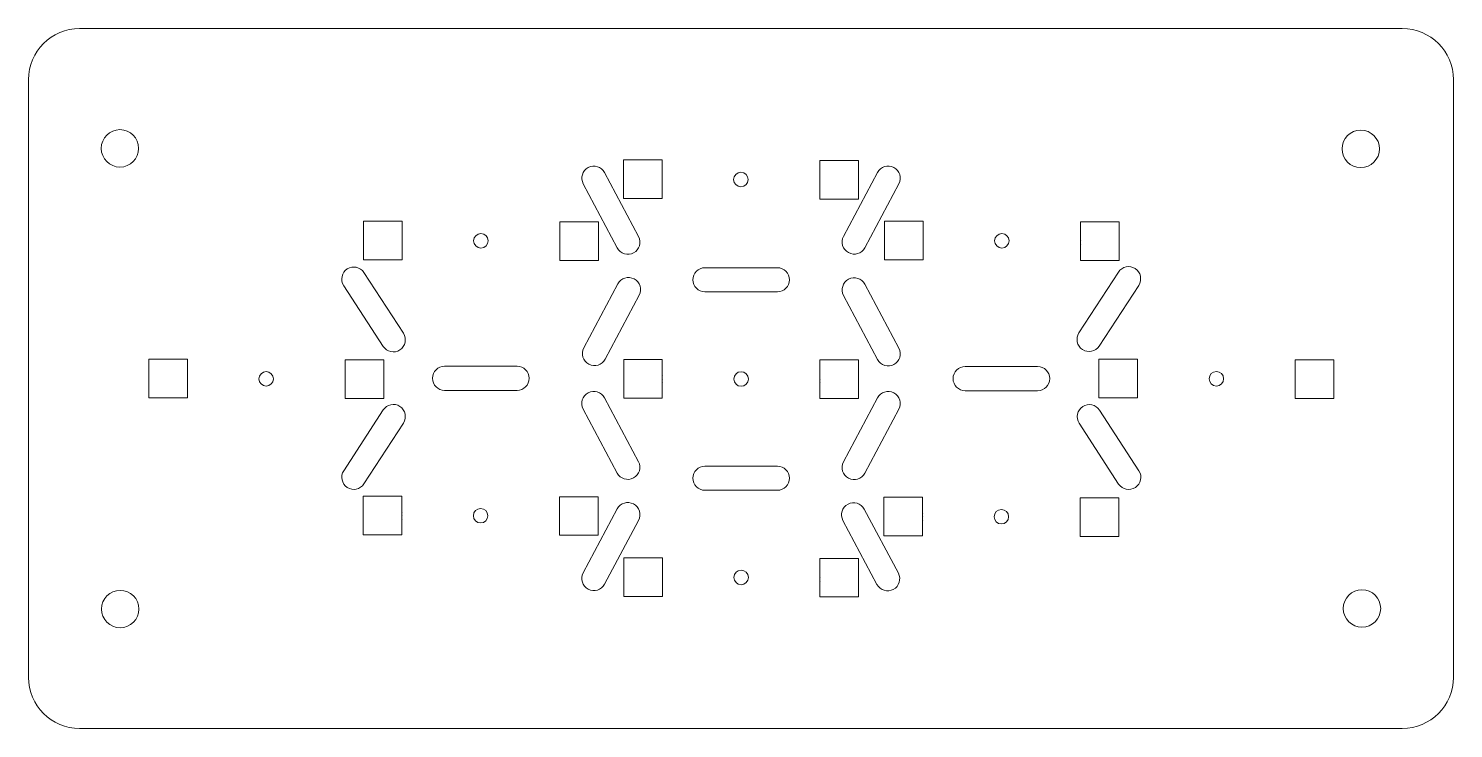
# Model space of a CAD drawing. Header units: inches. Extents: x 6 to 124, y -64 to -6.
import ezdxf

# ---------------------------------------------------------------- set-up
doc = ezdxf.new("R2010")
doc.units = ezdxf.units.IN
doc.header["$MEASUREMENT"] = 0
doc.layers.add('Layer 1', color=7, linetype='Continuous')

# ---------------------------------------------------------------- blocks, each defined once
blk = doc.blocks.new('block 4')
at = {"layer": 'Layer 1', "lineweight": 0}
blk.add_open_spline([(15.18, -15.99), (15.18, -16.85), (14.49, -17.54), (13.63, -17.54), (12.78, -17.54), (12.08, -16.85), (12.08, -15.99), (12.08, -15.14), (12.78, -14.44), (13.63, -14.44), (14.49, -14.44), (15.18, -15.14), (15.18, -15.99)], degree=3, knots=[0, 0, 0, 0, 1, 1, 1, 2, 2, 2, 3, 3, 3, 4, 4, 4, 4], dxfattribs=at)
blk = doc.blocks.new('block 3')
at = {"layer": 'Layer 1'}
blk.add_blockref('block 4', (0, 0), dxfattribs=at)
blk = doc.blocks.new('block 6')
at = {"layer": 'Layer 1', "lineweight": 0}
blk.add_open_spline([(15.2, -54.16), (15.2, -55.01), (14.51, -55.71), (13.65, -55.71), (12.8, -55.71), (12.1, -55.01), (12.1, -54.16), (12.1, -53.3), (12.8, -52.61), (13.65, -52.61), (14.51, -52.61), (15.2, -53.3), (15.2, -54.16)], degree=3, knots=[0, 0, 0, 0, 1, 1, 1, 2, 2, 2, 3, 3, 3, 4, 4, 4, 4], dxfattribs=at)
blk = doc.blocks.new('block 5')
at = {"layer": 'Layer 1'}
blk.add_blockref('block 6', (0, 0), dxfattribs=at)
blk = doc.blocks.new('block 8')
at = {"layer": 'Layer 1', "lineweight": 0}
blk.add_open_spline([(117.93, -16.03), (117.93, -16.89), (117.23, -17.58), (116.38, -17.58), (115.52, -17.58), (114.83, -16.89), (114.83, -16.03), (114.83, -15.18), (115.52, -14.48), (116.38, -14.48), (117.23, -14.48), (117.93, -15.18), (117.93, -16.03)], degree=3, knots=[0, 0, 0, 0, 1, 1, 1, 2, 2, 2, 3, 3, 3, 4, 4, 4, 4], dxfattribs=at)
blk = doc.blocks.new('block 7')
at = {"layer": 'Layer 1'}
blk.add_blockref('block 8', (0, 0), dxfattribs=at)
blk = doc.blocks.new('block 10')
at = {"layer": 'Layer 1', "lineweight": 0}
blk.add_open_spline([(118.03, -54.11), (118.03, -54.97), (117.34, -55.66), (116.48, -55.66), (115.63, -55.66), (114.93, -54.97), (114.93, -54.11), (114.93, -53.26), (115.63, -52.56), (116.48, -52.56), (117.34, -52.56), (118.03, -53.26), (118.03, -54.11)], degree=3, knots=[0, 0, 0, 0, 1, 1, 1, 2, 2, 2, 3, 3, 3, 4, 4, 4, 4], dxfattribs=at)
blk = doc.blocks.new('block 9')
at = {"layer": 'Layer 1'}
blk.add_blockref('block 10', (0, 0), dxfattribs=at)
blk = doc.blocks.new('block 13')
at = {"layer": 'Layer 1', "lineweight": 0}
for points in [[(97.89, -34.78), (97.89, -34.78)], [(97.89, -35.08), (97.89, -35.08)]]:
    blk.add_lwpolyline(points, dxfattribs=at)
blk = doc.blocks.new('block 14')
at = {"layer": 'Layer 1', "lineweight": 0}
blk.add_lwpolyline([(110.94, -35.08), (110.94, -35.08)], dxfattribs=at)
blk.add_lwpolyline([(110.94, -35.08), (110.94, -35.08)], dxfattribs=at)
blk = doc.blocks.new('block 12')
at = {"layer": 'Layer 1'}
for name in ['block 13', 'block 14']:
    blk.add_blockref(name, (0, 0), dxfattribs=at)
blk = doc.blocks.new('block 16')
at = {"layer": 'Layer 1', "lineweight": 0}
for points in [[(97.93, -34.78), (97.93, -34.78)], [(97.93, -35.08), (97.93, -35.08)]]:
    blk.add_lwpolyline(points, dxfattribs=at)
blk = doc.blocks.new('block 17')
at = {"layer": 'Layer 1', "lineweight": 0}
blk.add_lwpolyline([(110.98, -35.08), (110.98, -35.08)], dxfattribs=at)
blk.add_lwpolyline([(110.98, -35.08), (110.98, -35.08)], dxfattribs=at)
blk = doc.blocks.new('block 15')
at = {"layer": 'Layer 1'}
for name in ['block 16', 'block 17']:
    blk.add_blockref(name, (0, 0), dxfattribs=at)
blk = doc.blocks.new('block 19')
at = {"layer": 'Layer 1', "lineweight": 0}
for points in [[(97.89, -35.05), (97.89, -35.05)], [(97.89, -35.35), (97.89, -35.35)]]:
    blk.add_lwpolyline(points, dxfattribs=at)
blk = doc.blocks.new('block 20')
at = {"layer": 'Layer 1', "lineweight": 0}
blk.add_lwpolyline([(110.94, -35.35), (110.94, -35.35)], dxfattribs=at)
blk.add_lwpolyline([(110.94, -35.35), (110.94, -35.35)], dxfattribs=at)
blk = doc.blocks.new('block 18')
at = {"layer": 'Layer 1'}
for name in ['block 19', 'block 20']:
    blk.add_blockref(name, (0, 0), dxfattribs=at)
blk = doc.blocks.new('block 22')
at = {"layer": 'Layer 1', "lineweight": 0}
for points in [[(97.93, -35.08), (97.93, -35.08)], [(97.93, -35.39), (97.93, -35.39)]]:
    blk.add_lwpolyline(points, dxfattribs=at)
blk = doc.blocks.new('block 23')
at = {"layer": 'Layer 1', "lineweight": 0}
blk.add_lwpolyline([(110.98, -35.39), (110.98, -35.39)], dxfattribs=at)
blk.add_lwpolyline([(110.98, -35.39), (110.98, -35.39)], dxfattribs=at)
blk = doc.blocks.new('block 21')
at = {"layer": 'Layer 1'}
for name in ['block 22', 'block 23']:
    blk.add_blockref(name, (0, 0), dxfattribs=at)
blk = doc.blocks.new('block 26')
at = {"layer": 'Layer 1', "lineweight": 0}
for points in [[(97.89, -36.66), (94.69, -36.66), (94.69, -33.46), (97.89, -33.46), (97.89, -36.66)], [(97.89, -34.98), (97.89, -34.98)], [(97.89, -35.28), (97.89, -35.28)]]:
    blk.add_lwpolyline(points, dxfattribs=at)
blk = doc.blocks.new('block 27')
at = {"layer": 'Layer 1', "lineweight": 0}
for points in [[(110.94, -36.71), (114.14, -36.71), (114.14, -33.51), (110.94, -33.51), (110.94, -36.71)], [(110.94, -35.28), (110.94, -35.28)], [(110.94, -35.28), (110.94, -35.28)]]:
    blk.add_lwpolyline(points, dxfattribs=at)
blk = doc.blocks.new('block 25')
at = {"layer": 'Layer 1'}
for name in ['block 26', 'block 27']:
    blk.add_blockref(name, (0, 0), dxfattribs=at)
blk = doc.blocks.new('block 24')
at = {"layer": 'Layer 1', "lineweight": 0}
blk.add_open_spline([(105.02, -35.08), (105.02, -35.41), (104.75, -35.68), (104.42, -35.68), (104.09, -35.68), (103.82, -35.41), (103.82, -35.08), (103.82, -34.75), (104.09, -34.48), (104.42, -34.48), (104.75, -34.48), (105.02, -34.75), (105.02, -35.08)], degree=3, knots=[0, 0, 0, 0, 1, 1, 1, 2, 2, 2, 3, 3, 3, 4, 4, 4, 4], dxfattribs=at)
at = {"layer": 'Layer 1'}
blk.add_blockref('block 25', (0, 0), dxfattribs=at)
blk = doc.blocks.new('block 11')
at = {"layer": 'Layer 1'}
for name in ['block 24', 'block 12', 'block 18', 'block 15', 'block 21']:
    blk.add_blockref(name, (0, 0), dxfattribs=at)
blk = doc.blocks.new('block 30')
at = {"layer": 'Layer 1', "lineweight": 0}
for points in [[(58.55, -51.24), (58.55, -51.24)], [(58.55, -51.54), (58.55, -51.54)]]:
    blk.add_lwpolyline(points, dxfattribs=at)
blk = doc.blocks.new('block 31')
at = {"layer": 'Layer 1', "lineweight": 0}
blk.add_lwpolyline([(71.59, -51.54), (71.59, -51.54)], dxfattribs=at)
blk.add_lwpolyline([(71.59, -51.54), (71.59, -51.54)], dxfattribs=at)
blk = doc.blocks.new('block 29')
at = {"layer": 'Layer 1'}
for name in ['block 30', 'block 31']:
    blk.add_blockref(name, (0, 0), dxfattribs=at)
blk = doc.blocks.new('block 33')
at = {"layer": 'Layer 1', "lineweight": 0}
for points in [[(58.59, -51.24), (58.59, -51.24)], [(58.59, -51.54), (58.59, -51.54)]]:
    blk.add_lwpolyline(points, dxfattribs=at)
blk = doc.blocks.new('block 34')
at = {"layer": 'Layer 1', "lineweight": 0}
blk.add_lwpolyline([(71.64, -51.54), (71.64, -51.54)], dxfattribs=at)
blk.add_lwpolyline([(71.64, -51.54), (71.64, -51.54)], dxfattribs=at)
blk = doc.blocks.new('block 32')
at = {"layer": 'Layer 1'}
for name in ['block 33', 'block 34']:
    blk.add_blockref(name, (0, 0), dxfattribs=at)
blk = doc.blocks.new('block 36')
at = {"layer": 'Layer 1', "lineweight": 0}
for points in [[(58.55, -51.51), (58.55, -51.51)], [(58.55, -51.81), (58.55, -51.81)]]:
    blk.add_lwpolyline(points, dxfattribs=at)
blk = doc.blocks.new('block 37')
at = {"layer": 'Layer 1', "lineweight": 0}
blk.add_lwpolyline([(71.59, -51.81), (71.59, -51.81)], dxfattribs=at)
blk.add_lwpolyline([(71.59, -51.81), (71.59, -51.81)], dxfattribs=at)
blk = doc.blocks.new('block 35')
at = {"layer": 'Layer 1'}
for name in ['block 36', 'block 37']:
    blk.add_blockref(name, (0, 0), dxfattribs=at)
blk = doc.blocks.new('block 39')
at = {"layer": 'Layer 1', "lineweight": 0}
for points in [[(58.59, -51.54), (58.59, -51.54)], [(58.59, -51.84), (58.59, -51.84)]]:
    blk.add_lwpolyline(points, dxfattribs=at)
blk = doc.blocks.new('block 40')
at = {"layer": 'Layer 1', "lineweight": 0}
blk.add_lwpolyline([(71.64, -51.84), (71.64, -51.84)], dxfattribs=at)
blk.add_lwpolyline([(71.64, -51.84), (71.64, -51.84)], dxfattribs=at)
blk = doc.blocks.new('block 38')
at = {"layer": 'Layer 1'}
for name in ['block 39', 'block 40']:
    blk.add_blockref(name, (0, 0), dxfattribs=at)
blk = doc.blocks.new('block 43')
at = {"layer": 'Layer 1', "lineweight": 0}
for points in [[(58.55, -53.12), (55.35, -53.12), (55.35, -49.92), (58.55, -49.92), (58.55, -53.12)], [(58.55, -51.43), (58.55, -51.43)], [(58.55, -51.73), (58.55, -51.73)]]:
    blk.add_lwpolyline(points, dxfattribs=at)
blk = doc.blocks.new('block 44')
at = {"layer": 'Layer 1', "lineweight": 0}
for points in [[(71.59, -53.16), (74.79, -53.16), (74.79, -49.96), (71.59, -49.96), (71.59, -53.16)], [(71.59, -51.73), (71.59, -51.73)], [(71.59, -51.73), (71.59, -51.73)]]:
    blk.add_lwpolyline(points, dxfattribs=at)
blk = doc.blocks.new('block 42')
at = {"layer": 'Layer 1'}
for name in ['block 43', 'block 44']:
    blk.add_blockref(name, (0, 0), dxfattribs=at)
blk = doc.blocks.new('block 41')
at = {"layer": 'Layer 1', "lineweight": 0}
blk.add_open_spline([(65.67, -51.54), (65.67, -51.87), (65.4, -52.14), (65.07, -52.14), (64.74, -52.14), (64.47, -51.87), (64.47, -51.54), (64.47, -51.21), (64.74, -50.94), (65.07, -50.94), (65.4, -50.94), (65.67, -51.21), (65.67, -51.54)], degree=3, knots=[0, 0, 0, 0, 1, 1, 1, 2, 2, 2, 3, 3, 3, 4, 4, 4, 4], dxfattribs=at)
at = {"layer": 'Layer 1'}
blk.add_blockref('block 42', (0, 0), dxfattribs=at)
blk = doc.blocks.new('block 28')
at = {"layer": 'Layer 1'}
for name in ['block 41', 'block 29', 'block 35', 'block 32', 'block 38']:
    blk.add_blockref(name, (0, 0), dxfattribs=at)
blk = doc.blocks.new('block 47')
at = {"layer": 'Layer 1', "lineweight": 0}
for points in [[(80.13, -23.35), (80.13, -23.35)], [(80.13, -23.65), (80.13, -23.65)]]:
    blk.add_lwpolyline(points, dxfattribs=at)
blk = doc.blocks.new('block 48')
at = {"layer": 'Layer 1', "lineweight": 0}
blk.add_lwpolyline([(93.18, -23.65), (93.18, -23.65)], dxfattribs=at)
blk.add_lwpolyline([(93.18, -23.65), (93.18, -23.65)], dxfattribs=at)
blk = doc.blocks.new('block 46')
at = {"layer": 'Layer 1'}
for name in ['block 47', 'block 48']:
    blk.add_blockref(name, (0, 0), dxfattribs=at)
blk = doc.blocks.new('block 50')
at = {"layer": 'Layer 1', "lineweight": 0}
for points in [[(80.18, -23.35), (80.18, -23.35)], [(80.18, -23.65), (80.18, -23.65)]]:
    blk.add_lwpolyline(points, dxfattribs=at)
blk = doc.blocks.new('block 51')
at = {"layer": 'Layer 1', "lineweight": 0}
blk.add_lwpolyline([(93.22, -23.65), (93.22, -23.65)], dxfattribs=at)
blk.add_lwpolyline([(93.22, -23.65), (93.22, -23.65)], dxfattribs=at)
blk = doc.blocks.new('block 49')
at = {"layer": 'Layer 1'}
for name in ['block 50', 'block 51']:
    blk.add_blockref(name, (0, 0), dxfattribs=at)
blk = doc.blocks.new('block 53')
at = {"layer": 'Layer 1', "lineweight": 0}
for points in [[(80.13, -23.62), (80.13, -23.62)], [(80.13, -23.92), (80.13, -23.92)]]:
    blk.add_lwpolyline(points, dxfattribs=at)
blk = doc.blocks.new('block 54')
at = {"layer": 'Layer 1', "lineweight": 0}
blk.add_lwpolyline([(93.18, -23.92), (93.18, -23.92)], dxfattribs=at)
blk.add_lwpolyline([(93.18, -23.92), (93.18, -23.92)], dxfattribs=at)
blk = doc.blocks.new('block 52')
at = {"layer": 'Layer 1'}
for name in ['block 53', 'block 54']:
    blk.add_blockref(name, (0, 0), dxfattribs=at)
blk = doc.blocks.new('block 56')
at = {"layer": 'Layer 1', "lineweight": 0}
for points in [[(80.18, -23.65), (80.18, -23.65)], [(80.18, -23.96), (80.18, -23.96)]]:
    blk.add_lwpolyline(points, dxfattribs=at)
blk = doc.blocks.new('block 57')
at = {"layer": 'Layer 1', "lineweight": 0}
blk.add_lwpolyline([(93.22, -23.96), (93.22, -23.96)], dxfattribs=at)
blk.add_lwpolyline([(93.22, -23.96), (93.22, -23.96)], dxfattribs=at)
blk = doc.blocks.new('block 55')
at = {"layer": 'Layer 1'}
for name in ['block 56', 'block 57']:
    blk.add_blockref(name, (0, 0), dxfattribs=at)
blk = doc.blocks.new('block 60')
at = {"layer": 'Layer 1', "lineweight": 0}
for points in [[(80.13, -25.23), (76.93, -25.23), (76.93, -22.03), (80.13, -22.03), (80.13, -25.23)], [(80.13, -23.54), (80.13, -23.54)], [(80.13, -23.85), (80.13, -23.85)]]:
    blk.add_lwpolyline(points, dxfattribs=at)
blk = doc.blocks.new('block 61')
at = {"layer": 'Layer 1', "lineweight": 0}
for points in [[(93.18, -25.28), (96.38, -25.28), (96.38, -22.08), (93.18, -22.08), (93.18, -25.28)], [(93.18, -23.85), (93.18, -23.85)], [(93.18, -23.85), (93.18, -23.85)]]:
    blk.add_lwpolyline(points, dxfattribs=at)
blk = doc.blocks.new('block 59')
at = {"layer": 'Layer 1'}
for name in ['block 60', 'block 61']:
    blk.add_blockref(name, (0, 0), dxfattribs=at)
blk = doc.blocks.new('block 58')
at = {"layer": 'Layer 1', "lineweight": 0}
blk.add_open_spline([(87.26, -23.65), (87.26, -23.98), (86.99, -24.25), (86.66, -24.25), (86.33, -24.25), (86.06, -23.98), (86.06, -23.65), (86.06, -23.32), (86.33, -23.05), (86.66, -23.05), (86.99, -23.05), (87.26, -23.32), (87.26, -23.65)], degree=3, knots=[0, 0, 0, 0, 1, 1, 1, 2, 2, 2, 3, 3, 3, 4, 4, 4, 4], dxfattribs=at)
at = {"layer": 'Layer 1'}
blk.add_blockref('block 59', (0, 0), dxfattribs=at)
blk = doc.blocks.new('block 45')
at = {"layer": 'Layer 1'}
for name in ['block 58', 'block 46', 'block 49', 'block 52', 'block 55']:
    blk.add_blockref(name, (0, 0), dxfattribs=at)
blk = doc.blocks.new('block 64')
at = {"layer": 'Layer 1', "lineweight": 0}
for points in [[(58.53, -18.27), (58.53, -18.27)], [(58.53, -18.57), (58.53, -18.57)]]:
    blk.add_lwpolyline(points, dxfattribs=at)
blk = doc.blocks.new('block 65')
at = {"layer": 'Layer 1', "lineweight": 0}
blk.add_lwpolyline([(71.58, -18.57), (71.58, -18.57)], dxfattribs=at)
blk.add_lwpolyline([(71.58, -18.57), (71.58, -18.57)], dxfattribs=at)
blk = doc.blocks.new('block 63')
at = {"layer": 'Layer 1'}
for name in ['block 64', 'block 65']:
    blk.add_blockref(name, (0, 0), dxfattribs=at)
blk = doc.blocks.new('block 67')
at = {"layer": 'Layer 1', "lineweight": 0}
for points in [[(58.57, -18.27), (58.57, -18.27)], [(58.57, -18.57), (58.57, -18.57)]]:
    blk.add_lwpolyline(points, dxfattribs=at)
blk = doc.blocks.new('block 68')
at = {"layer": 'Layer 1', "lineweight": 0}
blk.add_lwpolyline([(71.62, -18.57), (71.62, -18.57)], dxfattribs=at)
blk.add_lwpolyline([(71.62, -18.57), (71.62, -18.57)], dxfattribs=at)
blk = doc.blocks.new('block 66')
at = {"layer": 'Layer 1'}
for name in ['block 67', 'block 68']:
    blk.add_blockref(name, (0, 0), dxfattribs=at)
blk = doc.blocks.new('block 70')
at = {"layer": 'Layer 1', "lineweight": 0}
for points in [[(58.53, -18.54), (58.53, -18.54)], [(58.53, -18.84), (58.53, -18.84)]]:
    blk.add_lwpolyline(points, dxfattribs=at)
blk = doc.blocks.new('block 71')
at = {"layer": 'Layer 1', "lineweight": 0}
blk.add_lwpolyline([(71.58, -18.84), (71.58, -18.84)], dxfattribs=at)
blk.add_lwpolyline([(71.58, -18.84), (71.58, -18.84)], dxfattribs=at)
blk = doc.blocks.new('block 69')
at = {"layer": 'Layer 1'}
for name in ['block 70', 'block 71']:
    blk.add_blockref(name, (0, 0), dxfattribs=at)
blk = doc.blocks.new('block 73')
at = {"layer": 'Layer 1', "lineweight": 0}
for points in [[(58.57, -18.57), (58.57, -18.57)], [(58.57, -18.88), (58.57, -18.88)]]:
    blk.add_lwpolyline(points, dxfattribs=at)
blk = doc.blocks.new('block 74')
at = {"layer": 'Layer 1', "lineweight": 0}
blk.add_lwpolyline([(71.62, -18.88), (71.62, -18.88)], dxfattribs=at)
blk.add_lwpolyline([(71.62, -18.88), (71.62, -18.88)], dxfattribs=at)
blk = doc.blocks.new('block 72')
at = {"layer": 'Layer 1'}
for name in ['block 73', 'block 74']:
    blk.add_blockref(name, (0, 0), dxfattribs=at)
blk = doc.blocks.new('block 77')
at = {"layer": 'Layer 1', "lineweight": 0}
for points in [[(58.53, -20.15), (55.33, -20.15), (55.33, -16.95), (58.53, -16.95), (58.53, -20.15)], [(58.53, -18.47), (58.53, -18.47)], [(58.53, -18.77), (58.53, -18.77)]]:
    blk.add_lwpolyline(points, dxfattribs=at)
blk = doc.blocks.new('block 78')
at = {"layer": 'Layer 1', "lineweight": 0}
for points in [[(71.58, -20.2), (74.78, -20.2), (74.78, -17), (71.58, -17), (71.58, -20.2)], [(71.58, -18.77), (71.58, -18.77)], [(71.58, -18.77), (71.58, -18.77)]]:
    blk.add_lwpolyline(points, dxfattribs=at)
blk = doc.blocks.new('block 76')
at = {"layer": 'Layer 1'}
for name in ['block 77', 'block 78']:
    blk.add_blockref(name, (0, 0), dxfattribs=at)
blk = doc.blocks.new('block 75')
at = {"layer": 'Layer 1', "lineweight": 0}
blk.add_open_spline([(65.65, -18.57), (65.65, -18.91), (65.39, -19.17), (65.05, -19.17), (64.72, -19.17), (64.45, -18.91), (64.45, -18.57), (64.45, -18.24), (64.72, -17.97), (65.05, -17.97), (65.39, -17.97), (65.65, -18.24), (65.65, -18.57)], degree=3, knots=[0, 0, 0, 0, 1, 1, 1, 2, 2, 2, 3, 3, 3, 4, 4, 4, 4], dxfattribs=at)
at = {"layer": 'Layer 1'}
blk.add_blockref('block 76', (0, 0), dxfattribs=at)
blk = doc.blocks.new('block 62')
at = {"layer": 'Layer 1'}
for name in ['block 75', 'block 63', 'block 69', 'block 66', 'block 72']:
    blk.add_blockref(name, (0, 0), dxfattribs=at)
blk = doc.blocks.new('block 81')
at = {"layer": 'Layer 1', "lineweight": 0}
for points in [[(37, -23.35), (37, -23.35)], [(37, -23.65), (37, -23.65)]]:
    blk.add_lwpolyline(points, dxfattribs=at)
blk = doc.blocks.new('block 82')
at = {"layer": 'Layer 1', "lineweight": 0}
blk.add_lwpolyline([(50.05, -23.65), (50.05, -23.65)], dxfattribs=at)
blk.add_lwpolyline([(50.05, -23.65), (50.05, -23.65)], dxfattribs=at)
blk = doc.blocks.new('block 80')
at = {"layer": 'Layer 1'}
for name in ['block 81', 'block 82']:
    blk.add_blockref(name, (0, 0), dxfattribs=at)
blk = doc.blocks.new('block 84')
at = {"layer": 'Layer 1', "lineweight": 0}
for points in [[(37.04, -23.35), (37.04, -23.35)], [(37.04, -23.65), (37.04, -23.65)]]:
    blk.add_lwpolyline(points, dxfattribs=at)
blk = doc.blocks.new('block 85')
at = {"layer": 'Layer 1', "lineweight": 0}
blk.add_lwpolyline([(50.09, -23.65), (50.09, -23.65)], dxfattribs=at)
blk.add_lwpolyline([(50.09, -23.65), (50.09, -23.65)], dxfattribs=at)
blk = doc.blocks.new('block 83')
at = {"layer": 'Layer 1'}
for name in ['block 84', 'block 85']:
    blk.add_blockref(name, (0, 0), dxfattribs=at)
blk = doc.blocks.new('block 87')
at = {"layer": 'Layer 1', "lineweight": 0}
for points in [[(37, -23.62), (37, -23.62)], [(37, -23.92), (37, -23.92)]]:
    blk.add_lwpolyline(points, dxfattribs=at)
blk = doc.blocks.new('block 88')
at = {"layer": 'Layer 1', "lineweight": 0}
blk.add_lwpolyline([(50.05, -23.92), (50.05, -23.92)], dxfattribs=at)
blk.add_lwpolyline([(50.05, -23.92), (50.05, -23.92)], dxfattribs=at)
blk = doc.blocks.new('block 86')
at = {"layer": 'Layer 1'}
for name in ['block 87', 'block 88']:
    blk.add_blockref(name, (0, 0), dxfattribs=at)
blk = doc.blocks.new('block 90')
at = {"layer": 'Layer 1', "lineweight": 0}
for points in [[(37.04, -23.65), (37.04, -23.65)], [(37.04, -23.96), (37.04, -23.96)]]:
    blk.add_lwpolyline(points, dxfattribs=at)
blk = doc.blocks.new('block 91')
at = {"layer": 'Layer 1', "lineweight": 0}
blk.add_lwpolyline([(50.09, -23.96), (50.09, -23.96)], dxfattribs=at)
blk.add_lwpolyline([(50.09, -23.96), (50.09, -23.96)], dxfattribs=at)
blk = doc.blocks.new('block 89')
at = {"layer": 'Layer 1'}
for name in ['block 90', 'block 91']:
    blk.add_blockref(name, (0, 0), dxfattribs=at)
blk = doc.blocks.new('block 94')
at = {"layer": 'Layer 1', "lineweight": 0}
for points in [[(37, -25.23), (33.8, -25.23), (33.8, -22.03), (37, -22.03), (37, -25.23)], [(37, -23.55), (37, -23.55)], [(37, -23.85), (37, -23.85)]]:
    blk.add_lwpolyline(points, dxfattribs=at)
blk = doc.blocks.new('block 95')
at = {"layer": 'Layer 1', "lineweight": 0}
for points in [[(50.05, -25.28), (53.25, -25.28), (53.25, -22.08), (50.05, -22.08), (50.05, -25.28)], [(50.05, -23.85), (50.05, -23.85)], [(50.05, -23.85), (50.05, -23.85)]]:
    blk.add_lwpolyline(points, dxfattribs=at)
blk = doc.blocks.new('block 93')
at = {"layer": 'Layer 1'}
for name in ['block 94', 'block 95']:
    blk.add_blockref(name, (0, 0), dxfattribs=at)
blk = doc.blocks.new('block 92')
at = {"layer": 'Layer 1', "lineweight": 0}
blk.add_open_spline([(44.12, -23.65), (44.12, -23.98), (43.85, -24.25), (43.52, -24.25), (43.19, -24.25), (42.92, -23.98), (42.92, -23.65), (42.92, -23.32), (43.19, -23.05), (43.52, -23.05), (43.85, -23.05), (44.12, -23.32), (44.12, -23.65)], degree=3, knots=[0, 0, 0, 0, 1, 1, 1, 2, 2, 2, 3, 3, 3, 4, 4, 4, 4], dxfattribs=at)
at = {"layer": 'Layer 1'}
blk.add_blockref('block 93', (0, 0), dxfattribs=at)
blk = doc.blocks.new('block 79')
at = {"layer": 'Layer 1'}
for name in ['block 92', 'block 80', 'block 83', 'block 86', 'block 89']:
    blk.add_blockref(name, (0, 0), dxfattribs=at)
blk = doc.blocks.new('block 98')
at = {"layer": 'Layer 1', "lineweight": 0}
for points in [[(19.22, -34.79), (19.22, -34.79)], [(19.22, -35.09), (19.22, -35.09)]]:
    blk.add_lwpolyline(points, dxfattribs=at)
blk = doc.blocks.new('block 99')
at = {"layer": 'Layer 1', "lineweight": 0}
blk.add_lwpolyline([(32.27, -35.09), (32.27, -35.09)], dxfattribs=at)
blk.add_lwpolyline([(32.27, -35.09), (32.27, -35.09)], dxfattribs=at)
blk = doc.blocks.new('block 97')
at = {"layer": 'Layer 1'}
for name in ['block 98', 'block 99']:
    blk.add_blockref(name, (0, 0), dxfattribs=at)
blk = doc.blocks.new('block 101')
at = {"layer": 'Layer 1', "lineweight": 0}
for points in [[(19.26, -34.79), (19.26, -34.79)], [(19.26, -35.09), (19.26, -35.09)]]:
    blk.add_lwpolyline(points, dxfattribs=at)
blk = doc.blocks.new('block 102')
at = {"layer": 'Layer 1', "lineweight": 0}
blk.add_lwpolyline([(32.31, -35.09), (32.31, -35.09)], dxfattribs=at)
blk.add_lwpolyline([(32.31, -35.09), (32.31, -35.09)], dxfattribs=at)
blk = doc.blocks.new('block 100')
at = {"layer": 'Layer 1'}
for name in ['block 101', 'block 102']:
    blk.add_blockref(name, (0, 0), dxfattribs=at)
blk = doc.blocks.new('block 104')
at = {"layer": 'Layer 1', "lineweight": 0}
for points in [[(19.22, -35.06), (19.22, -35.06)], [(19.22, -35.36), (19.22, -35.36)]]:
    blk.add_lwpolyline(points, dxfattribs=at)
blk = doc.blocks.new('block 105')
at = {"layer": 'Layer 1', "lineweight": 0}
blk.add_lwpolyline([(32.27, -35.36), (32.27, -35.36)], dxfattribs=at)
blk.add_lwpolyline([(32.27, -35.36), (32.27, -35.36)], dxfattribs=at)
blk = doc.blocks.new('block 103')
at = {"layer": 'Layer 1'}
for name in ['block 104', 'block 105']:
    blk.add_blockref(name, (0, 0), dxfattribs=at)
blk = doc.blocks.new('block 107')
at = {"layer": 'Layer 1', "lineweight": 0}
for points in [[(19.26, -35.09), (19.26, -35.09)], [(19.26, -35.39), (19.26, -35.39)]]:
    blk.add_lwpolyline(points, dxfattribs=at)
blk = doc.blocks.new('block 108')
at = {"layer": 'Layer 1', "lineweight": 0}
blk.add_lwpolyline([(32.31, -35.39), (32.31, -35.39)], dxfattribs=at)
blk.add_lwpolyline([(32.31, -35.39), (32.31, -35.39)], dxfattribs=at)
blk = doc.blocks.new('block 106')
at = {"layer": 'Layer 1'}
for name in ['block 107', 'block 108']:
    blk.add_blockref(name, (0, 0), dxfattribs=at)
blk = doc.blocks.new('block 111')
at = {"layer": 'Layer 1', "lineweight": 0}
for points in [[(19.22, -36.67), (16.02, -36.67), (16.02, -33.47), (19.22, -33.47), (19.22, -36.67)], [(19.22, -34.98), (19.22, -34.98)], [(19.22, -35.29), (19.22, -35.29)]]:
    blk.add_lwpolyline(points, dxfattribs=at)
blk = doc.blocks.new('block 112')
at = {"layer": 'Layer 1', "lineweight": 0}
for points in [[(32.27, -36.72), (35.47, -36.72), (35.47, -33.52), (32.27, -33.52), (32.27, -36.72)], [(32.27, -35.29), (32.27, -35.29)], [(32.27, -35.29), (32.27, -35.29)]]:
    blk.add_lwpolyline(points, dxfattribs=at)
blk = doc.blocks.new('block 110')
at = {"layer": 'Layer 1'}
for name in ['block 111', 'block 112']:
    blk.add_blockref(name, (0, 0), dxfattribs=at)
blk = doc.blocks.new('block 109')
at = {"layer": 'Layer 1', "lineweight": 0}
blk.add_open_spline([(26.34, -35.09), (26.34, -35.42), (26.07, -35.69), (25.74, -35.69), (25.41, -35.69), (25.14, -35.42), (25.14, -35.09), (25.14, -34.76), (25.41, -34.49), (25.74, -34.49), (26.07, -34.49), (26.34, -34.76), (26.34, -35.09)], degree=3, knots=[0, 0, 0, 0, 1, 1, 1, 2, 2, 2, 3, 3, 3, 4, 4, 4, 4], dxfattribs=at)
at = {"layer": 'Layer 1'}
blk.add_blockref('block 110', (0, 0), dxfattribs=at)
blk = doc.blocks.new('block 96')
at = {"layer": 'Layer 1'}
for name in ['block 109', 'block 97', 'block 103', 'block 100', 'block 106']:
    blk.add_blockref(name, (0, 0), dxfattribs=at)
blk = doc.blocks.new('block 115')
at = {"layer": 'Layer 1', "lineweight": 0}
for points in [[(58.54, -34.8), (58.54, -34.8)], [(58.54, -35.1), (58.54, -35.1)]]:
    blk.add_lwpolyline(points, dxfattribs=at)
blk = doc.blocks.new('block 116')
at = {"layer": 'Layer 1', "lineweight": 0}
blk.add_lwpolyline([(71.59, -35.1), (71.59, -35.1)], dxfattribs=at)
blk.add_lwpolyline([(71.59, -35.1), (71.59, -35.1)], dxfattribs=at)
blk = doc.blocks.new('block 114')
at = {"layer": 'Layer 1'}
for name in ['block 115', 'block 116']:
    blk.add_blockref(name, (0, 0), dxfattribs=at)
blk = doc.blocks.new('block 118')
at = {"layer": 'Layer 1', "lineweight": 0}
for points in [[(58.59, -34.8), (58.59, -34.8)], [(58.59, -35.1), (58.59, -35.1)]]:
    blk.add_lwpolyline(points, dxfattribs=at)
blk = doc.blocks.new('block 119')
at = {"layer": 'Layer 1', "lineweight": 0}
blk.add_lwpolyline([(71.64, -35.1), (71.64, -35.1)], dxfattribs=at)
blk.add_lwpolyline([(71.64, -35.1), (71.64, -35.1)], dxfattribs=at)
blk = doc.blocks.new('block 117')
at = {"layer": 'Layer 1'}
for name in ['block 118', 'block 119']:
    blk.add_blockref(name, (0, 0), dxfattribs=at)
blk = doc.blocks.new('block 121')
at = {"layer": 'Layer 1', "lineweight": 0}
for points in [[(58.54, -35.07), (58.54, -35.07)], [(58.54, -35.37), (58.54, -35.37)]]:
    blk.add_lwpolyline(points, dxfattribs=at)
blk = doc.blocks.new('block 122')
at = {"layer": 'Layer 1', "lineweight": 0}
blk.add_lwpolyline([(71.59, -35.37), (71.59, -35.37)], dxfattribs=at)
blk.add_lwpolyline([(71.59, -35.37), (71.59, -35.37)], dxfattribs=at)
blk = doc.blocks.new('block 120')
at = {"layer": 'Layer 1'}
for name in ['block 121', 'block 122']:
    blk.add_blockref(name, (0, 0), dxfattribs=at)
blk = doc.blocks.new('block 124')
at = {"layer": 'Layer 1', "lineweight": 0}
for points in [[(58.59, -35.1), (58.59, -35.1)], [(58.59, -35.4), (58.59, -35.4)]]:
    blk.add_lwpolyline(points, dxfattribs=at)
blk = doc.blocks.new('block 125')
at = {"layer": 'Layer 1', "lineweight": 0}
blk.add_lwpolyline([(71.64, -35.4), (71.64, -35.4)], dxfattribs=at)
blk.add_lwpolyline([(71.64, -35.4), (71.64, -35.4)], dxfattribs=at)
blk = doc.blocks.new('block 123')
at = {"layer": 'Layer 1'}
for name in ['block 124', 'block 125']:
    blk.add_blockref(name, (0, 0), dxfattribs=at)
blk = doc.blocks.new('block 128')
at = {"layer": 'Layer 1', "lineweight": 0}
for points in [[(58.54, -36.68), (55.35, -36.68), (55.35, -33.48), (58.54, -33.48), (58.54, -36.68)], [(58.54, -34.99), (58.54, -34.99)], [(58.54, -35.29), (58.54, -35.29)]]:
    blk.add_lwpolyline(points, dxfattribs=at)
blk = doc.blocks.new('block 129')
at = {"layer": 'Layer 1', "lineweight": 0}
for points in [[(71.59, -36.72), (74.79, -36.72), (74.79, -33.52), (71.59, -33.52), (71.59, -36.72)], [(71.59, -35.29), (71.59, -35.29)], [(71.59, -35.29), (71.59, -35.29)]]:
    blk.add_lwpolyline(points, dxfattribs=at)
blk = doc.blocks.new('block 127')
at = {"layer": 'Layer 1'}
for name in ['block 128', 'block 129']:
    blk.add_blockref(name, (0, 0), dxfattribs=at)
blk = doc.blocks.new('block 126')
at = {"layer": 'Layer 1', "lineweight": 0}
blk.add_open_spline([(65.67, -35.1), (65.67, -35.43), (65.4, -35.7), (65.07, -35.7), (64.74, -35.7), (64.47, -35.43), (64.47, -35.1), (64.47, -34.77), (64.74, -34.5), (65.07, -34.5), (65.4, -34.5), (65.67, -34.77), (65.67, -35.1)], degree=3, knots=[0, 0, 0, 0, 1, 1, 1, 2, 2, 2, 3, 3, 3, 4, 4, 4, 4], dxfattribs=at)
at = {"layer": 'Layer 1'}
blk.add_blockref('block 127', (0, 0), dxfattribs=at)
blk = doc.blocks.new('block 113')
at = {"layer": 'Layer 1'}
for name in ['block 126', 'block 114', 'block 120', 'block 117', 'block 123']:
    blk.add_blockref(name, (0, 0), dxfattribs=at)
blk = doc.blocks.new('block 132')
at = {"layer": 'Layer 1', "lineweight": 0}
for points in [[(36.98, -46.13), (36.98, -46.13)], [(36.98, -46.43), (36.98, -46.43)]]:
    blk.add_lwpolyline(points, dxfattribs=at)
blk = doc.blocks.new('block 133')
at = {"layer": 'Layer 1', "lineweight": 0}
blk.add_lwpolyline([(50.03, -46.43), (50.03, -46.43)], dxfattribs=at)
blk.add_lwpolyline([(50.03, -46.43), (50.03, -46.43)], dxfattribs=at)
blk = doc.blocks.new('block 131')
at = {"layer": 'Layer 1'}
for name in ['block 132', 'block 133']:
    blk.add_blockref(name, (0, 0), dxfattribs=at)
blk = doc.blocks.new('block 135')
at = {"layer": 'Layer 1', "lineweight": 0}
for points in [[(37.02, -46.13), (37.02, -46.13)], [(37.02, -46.43), (37.02, -46.43)]]:
    blk.add_lwpolyline(points, dxfattribs=at)
blk = doc.blocks.new('block 136')
at = {"layer": 'Layer 1', "lineweight": 0}
blk.add_lwpolyline([(50.07, -46.43), (50.07, -46.43)], dxfattribs=at)
blk.add_lwpolyline([(50.07, -46.43), (50.07, -46.43)], dxfattribs=at)
blk = doc.blocks.new('block 134')
at = {"layer": 'Layer 1'}
for name in ['block 135', 'block 136']:
    blk.add_blockref(name, (0, 0), dxfattribs=at)
blk = doc.blocks.new('block 138')
at = {"layer": 'Layer 1', "lineweight": 0}
for points in [[(36.98, -46.4), (36.98, -46.4)], [(36.98, -46.7), (36.98, -46.7)]]:
    blk.add_lwpolyline(points, dxfattribs=at)
blk = doc.blocks.new('block 139')
at = {"layer": 'Layer 1', "lineweight": 0}
blk.add_lwpolyline([(50.03, -46.7), (50.03, -46.7)], dxfattribs=at)
blk.add_lwpolyline([(50.03, -46.7), (50.03, -46.7)], dxfattribs=at)
blk = doc.blocks.new('block 137')
at = {"layer": 'Layer 1'}
for name in ['block 138', 'block 139']:
    blk.add_blockref(name, (0, 0), dxfattribs=at)
blk = doc.blocks.new('block 141')
at = {"layer": 'Layer 1', "lineweight": 0}
for points in [[(37.02, -46.43), (37.02, -46.43)], [(37.02, -46.73), (37.02, -46.73)]]:
    blk.add_lwpolyline(points, dxfattribs=at)
blk = doc.blocks.new('block 142')
at = {"layer": 'Layer 1', "lineweight": 0}
blk.add_lwpolyline([(50.07, -46.73), (50.07, -46.73)], dxfattribs=at)
blk.add_lwpolyline([(50.07, -46.73), (50.07, -46.73)], dxfattribs=at)
blk = doc.blocks.new('block 140')
at = {"layer": 'Layer 1'}
for name in ['block 141', 'block 142']:
    blk.add_blockref(name, (0, 0), dxfattribs=at)
blk = doc.blocks.new('block 145')
at = {"layer": 'Layer 1', "lineweight": 0}
for points in [[(36.98, -48.01), (33.78, -48.01), (33.78, -44.81), (36.98, -44.81), (36.98, -48.01)], [(36.98, -46.32), (36.98, -46.32)], [(36.98, -46.62), (36.98, -46.62)]]:
    blk.add_lwpolyline(points, dxfattribs=at)
blk = doc.blocks.new('block 146')
at = {"layer": 'Layer 1', "lineweight": 0}
for points in [[(50.03, -48.05), (53.22, -48.05), (53.22, -44.85), (50.03, -44.85), (50.03, -48.05)], [(50.03, -46.62), (50.03, -46.62)], [(50.03, -46.62), (50.03, -46.62)]]:
    blk.add_lwpolyline(points, dxfattribs=at)
blk = doc.blocks.new('block 144')
at = {"layer": 'Layer 1'}
for name in ['block 145', 'block 146']:
    blk.add_blockref(name, (0, 0), dxfattribs=at)
blk = doc.blocks.new('block 143')
at = {"layer": 'Layer 1', "lineweight": 0}
blk.add_open_spline([(44.1, -46.43), (44.1, -46.76), (43.83, -47.03), (43.5, -47.03), (43.17, -47.03), (42.9, -46.76), (42.9, -46.43), (42.9, -46.1), (43.17, -45.83), (43.5, -45.83), (43.83, -45.83), (44.1, -46.1), (44.1, -46.43)], degree=3, knots=[0, 0, 0, 0, 1, 1, 1, 2, 2, 2, 3, 3, 3, 4, 4, 4, 4], dxfattribs=at)
at = {"layer": 'Layer 1'}
blk.add_blockref('block 144', (0, 0), dxfattribs=at)
blk = doc.blocks.new('block 130')
at = {"layer": 'Layer 1'}
for name in ['block 143', 'block 131', 'block 137', 'block 134', 'block 140']:
    blk.add_blockref(name, (0, 0), dxfattribs=at)
blk = doc.blocks.new('block 149')
at = {"layer": 'Layer 1', "lineweight": 0}
for points in [[(80.09, -46.21), (80.09, -46.21)], [(80.09, -46.51), (80.09, -46.51)]]:
    blk.add_lwpolyline(points, dxfattribs=at)
blk = doc.blocks.new('block 150')
at = {"layer": 'Layer 1', "lineweight": 0}
blk.add_lwpolyline([(93.14, -46.51), (93.14, -46.51)], dxfattribs=at)
blk.add_lwpolyline([(93.14, -46.51), (93.14, -46.51)], dxfattribs=at)
blk = doc.blocks.new('block 148')
at = {"layer": 'Layer 1'}
for name in ['block 149', 'block 150']:
    blk.add_blockref(name, (0, 0), dxfattribs=at)
blk = doc.blocks.new('block 152')
at = {"layer": 'Layer 1', "lineweight": 0}
for points in [[(80.13, -46.21), (80.13, -46.21)], [(80.13, -46.51), (80.13, -46.51)]]:
    blk.add_lwpolyline(points, dxfattribs=at)
blk = doc.blocks.new('block 153')
at = {"layer": 'Layer 1', "lineweight": 0}
blk.add_lwpolyline([(93.18, -46.51), (93.18, -46.51)], dxfattribs=at)
blk.add_lwpolyline([(93.18, -46.51), (93.18, -46.51)], dxfattribs=at)
blk = doc.blocks.new('block 151')
at = {"layer": 'Layer 1'}
for name in ['block 152', 'block 153']:
    blk.add_blockref(name, (0, 0), dxfattribs=at)
blk = doc.blocks.new('block 155')
at = {"layer": 'Layer 1', "lineweight": 0}
for points in [[(80.09, -46.48), (80.09, -46.48)], [(80.09, -46.78), (80.09, -46.78)]]:
    blk.add_lwpolyline(points, dxfattribs=at)
blk = doc.blocks.new('block 156')
at = {"layer": 'Layer 1', "lineweight": 0}
blk.add_lwpolyline([(93.14, -46.78), (93.14, -46.78)], dxfattribs=at)
blk.add_lwpolyline([(93.14, -46.78), (93.14, -46.78)], dxfattribs=at)
blk = doc.blocks.new('block 154')
at = {"layer": 'Layer 1'}
for name in ['block 155', 'block 156']:
    blk.add_blockref(name, (0, 0), dxfattribs=at)
blk = doc.blocks.new('block 158')
at = {"layer": 'Layer 1', "lineweight": 0}
for points in [[(80.13, -46.51), (80.13, -46.51)], [(80.13, -46.82), (80.13, -46.82)]]:
    blk.add_lwpolyline(points, dxfattribs=at)
blk = doc.blocks.new('block 159')
at = {"layer": 'Layer 1', "lineweight": 0}
blk.add_lwpolyline([(93.18, -46.82), (93.18, -46.82)], dxfattribs=at)
blk.add_lwpolyline([(93.18, -46.82), (93.18, -46.82)], dxfattribs=at)
blk = doc.blocks.new('block 157')
at = {"layer": 'Layer 1'}
for name in ['block 158', 'block 159']:
    blk.add_blockref(name, (0, 0), dxfattribs=at)
blk = doc.blocks.new('block 162')
at = {"layer": 'Layer 1', "lineweight": 0}
for points in [[(80.09, -48.09), (76.89, -48.09), (76.89, -44.89), (80.09, -44.89), (80.09, -48.09)], [(80.09, -46.41), (80.09, -46.41)], [(80.09, -46.71), (80.09, -46.71)]]:
    blk.add_lwpolyline(points, dxfattribs=at)
blk = doc.blocks.new('block 163')
at = {"layer": 'Layer 1', "lineweight": 0}
for points in [[(93.14, -48.14), (96.34, -48.14), (96.34, -44.94), (93.14, -44.94), (93.14, -48.14)], [(93.14, -46.71), (93.14, -46.71)], [(93.14, -46.71), (93.14, -46.71)]]:
    blk.add_lwpolyline(points, dxfattribs=at)
blk = doc.blocks.new('block 161')
at = {"layer": 'Layer 1'}
for name in ['block 162', 'block 163']:
    blk.add_blockref(name, (0, 0), dxfattribs=at)
blk = doc.blocks.new('block 160')
at = {"layer": 'Layer 1', "lineweight": 0}
blk.add_open_spline([(87.22, -46.51), (87.22, -46.85), (86.95, -47.11), (86.62, -47.11), (86.29, -47.11), (86.02, -46.85), (86.02, -46.51), (86.02, -46.18), (86.29, -45.91), (86.62, -45.91), (86.95, -45.91), (87.22, -46.18), (87.22, -46.51)], degree=3, knots=[0, 0, 0, 0, 1, 1, 1, 2, 2, 2, 3, 3, 3, 4, 4, 4, 4], dxfattribs=at)
at = {"layer": 'Layer 1'}
blk.add_blockref('block 161', (0, 0), dxfattribs=at)
blk = doc.blocks.new('block 147')
at = {"layer": 'Layer 1'}
for name in ['block 160', 'block 148', 'block 154', 'block 151', 'block 157']:
    blk.add_blockref(name, (0, 0), dxfattribs=at)
blk = doc.blocks.new('block 2')
at = {"layer": 'Layer 1', "lineweight": 0}
for points in [[(119.82, -64.06), (119.82, -64.06), (10.29, -64.06), (10.29, -64.06), (7.96, -64.06), (6.06, -62.15), (6.06, -59.82), (6.06, -59.82), (6.06, -10.29), (6.06, -10.29), (6.06, -7.96), (7.96, -6.06), (10.29, -6.06), (10.29, -6.06), (119.82, -6.06), (119.82, -6.06), (122.15, -6.06), (124.06, -7.96), (124.06, -10.29), (124.06, -10.29), (124.06, -59.82), (124.06, -59.82), (124.06, -62.15), (122.15, -64.06), (119.82, -64.06)], [(53.76, -18), (53.76, -18), (56.58, -23.29), (56.58, -23.29), (56.84, -23.78), (56.65, -24.39), (56.17, -24.65), (56.17, -24.65), (56.17, -24.65), (56.17, -24.65), (55.68, -24.9), (55.07, -24.72), (54.81, -24.23), (54.81, -24.23), (52, -18.93), (52, -18.93), (51.74, -18.45), (51.92, -17.84), (52.41, -17.58), (52.41, -17.58), (52.41, -17.58), (52.41, -17.58), (52.9, -17.32), (53.5, -17.51), (53.76, -18)], [(75.31, -24.22), (75.31, -24.22), (78.13, -18.92), (78.13, -18.92), (78.38, -18.44), (78.2, -17.83), (77.71, -17.57), (77.71, -17.57), (77.71, -17.57), (77.71, -17.57), (77.23, -17.31), (76.62, -17.5), (76.36, -17.98), (76.36, -17.98), (73.54, -23.28), (73.54, -23.28), (73.29, -23.77), (73.47, -24.38), (73.96, -24.63), (73.96, -24.63), (73.96, -24.63), (73.96, -24.63), (74.44, -24.89), (75.05, -24.71), (75.31, -24.22)], [(33.84, -26.28), (33.84, -26.28), (37.1, -31.31), (37.1, -31.31), (37.4, -31.77), (37.27, -32.39), (36.81, -32.69), (36.81, -32.69), (36.81, -32.69), (36.81, -32.69), (36.35, -32.99), (35.73, -32.86), (35.43, -32.4), (35.43, -32.4), (32.16, -27.37), (32.16, -27.37), (31.86, -26.9), (31.99, -26.28), (32.45, -25.98), (32.45, -25.98), (32.45, -25.98), (32.45, -25.98), (32.91, -25.68), (33.54, -25.82), (33.84, -26.28)], [(68.07, -27.88), (68.07, -27.88), (62.07, -27.88), (62.07, -27.88), (61.52, -27.88), (61.07, -27.43), (61.07, -26.88), (61.07, -26.88), (61.07, -26.88), (61.07, -26.88), (61.07, -26.33), (61.52, -25.88), (62.07, -25.88), (62.07, -25.88), (68.07, -25.88), (68.07, -25.88), (68.62, -25.88), (69.07, -26.33), (69.07, -26.88), (69.07, -26.88), (69.07, -26.88), (69.07, -26.88), (69.07, -27.43), (68.62, -27.88), (68.07, -27.88)], [(94.72, -32.37), (94.72, -32.37), (97.99, -27.34), (97.99, -27.34), (98.29, -26.87), (98.16, -26.25), (97.7, -25.95), (97.7, -25.95), (97.7, -25.95), (97.7, -25.95), (97.23, -25.65), (96.61, -25.78), (96.31, -26.25), (96.31, -26.25), (93.04, -31.28), (93.04, -31.28), (92.74, -31.74), (92.88, -32.36), (93.34, -32.66), (93.34, -32.66), (93.34, -32.66), (93.34, -32.66), (93.8, -32.96), (94.42, -32.83), (94.72, -32.37)], [(53.81, -33.46), (53.81, -33.46), (56.63, -28.16), (56.63, -28.16), (56.89, -27.67), (56.7, -27.06), (56.21, -26.81), (56.21, -26.81), (56.21, -26.81), (56.21, -26.81), (55.73, -26.55), (55.12, -26.73), (54.86, -27.22), (54.86, -27.22), (52.05, -32.52), (52.05, -32.52), (51.79, -33), (51.97, -33.61), (52.46, -33.87), (52.46, -33.87), (52.46, -33.87), (52.46, -33.87), (52.94, -34.13), (53.55, -33.94), (53.81, -33.46)], [(75.32, -27.25), (75.32, -27.25), (78.13, -32.54), (78.13, -32.54), (78.39, -33.03), (78.21, -33.64), (77.72, -33.9), (77.72, -33.9), (77.72, -33.9), (77.72, -33.9), (77.24, -34.16), (76.63, -33.97), (76.37, -33.48), (76.37, -33.48), (73.55, -28.19), (73.55, -28.19), (73.29, -27.7), (73.48, -27.09), (73.97, -26.83), (73.97, -26.83), (73.97, -26.83), (73.97, -26.83), (74.45, -26.58), (75.06, -26.76), (75.32, -27.25)], [(46.51, -36.04), (46.51, -36.04), (40.51, -36.04), (40.51, -36.04), (39.96, -36.04), (39.51, -35.59), (39.51, -35.04), (39.51, -35.04), (39.51, -35.04), (39.51, -35.04), (39.51, -34.49), (39.96, -34.04), (40.51, -34.04), (40.51, -34.04), (46.51, -34.04), (46.51, -34.04), (47.06, -34.04), (47.51, -34.49), (47.51, -35.04), (47.51, -35.04), (47.51, -35.04), (47.51, -35.04), (47.51, -35.59), (47.06, -36.04), (46.51, -36.04)], [(89.62, -36.07), (89.62, -36.07), (83.62, -36.07), (83.62, -36.07), (83.07, -36.07), (82.62, -35.62), (82.62, -35.07), (82.62, -35.07), (82.62, -35.07), (82.62, -35.07), (82.62, -34.52), (83.07, -34.07), (83.62, -34.07), (83.62, -34.07), (89.62, -34.07), (89.62, -34.07), (90.17, -34.07), (90.62, -34.52), (90.62, -35.07), (90.62, -35.07), (90.62, -35.07), (90.62, -35.07), (90.62, -35.62), (90.17, -36.07), (89.62, -36.07)], [(53.75, -36.65), (53.75, -36.65), (56.57, -41.95), (56.57, -41.95), (56.83, -42.43), (56.64, -43.04), (56.15, -43.3), (56.15, -43.3), (56.15, -43.3), (56.15, -43.3), (55.67, -43.56), (55.06, -43.37), (54.8, -42.89), (54.8, -42.89), (51.99, -37.59), (51.99, -37.59), (51.73, -37.1), (51.91, -36.5), (52.4, -36.24), (52.4, -36.24), (52.4, -36.24), (52.4, -36.24), (52.88, -35.98), (53.49, -36.17), (53.75, -36.65)], [(75.31, -42.9), (75.31, -42.9), (78.13, -37.6), (78.13, -37.6), (78.38, -37.12), (78.2, -36.51), (77.71, -36.25), (77.71, -36.25), (77.71, -36.25), (77.71, -36.25), (77.23, -35.99), (76.62, -36.18), (76.36, -36.67), (76.36, -36.67), (73.54, -41.96), (73.54, -41.96), (73.29, -42.45), (73.47, -43.06), (73.96, -43.32), (73.96, -43.32), (73.96, -43.32), (73.96, -43.32), (74.44, -43.57), (75.05, -43.39), (75.31, -42.9)], [(33.84, -43.79), (33.84, -43.79), (37.1, -38.75), (37.1, -38.75), (37.4, -38.29), (37.27, -37.67), (36.81, -37.37), (36.81, -37.37), (36.81, -37.37), (36.81, -37.37), (36.35, -37.07), (35.73, -37.2), (35.43, -37.66), (35.43, -37.66), (32.16, -42.7), (32.16, -42.7), (31.86, -43.16), (31.99, -43.78), (32.45, -44.08), (32.45, -44.08), (32.45, -44.08), (32.45, -44.08), (32.91, -44.38), (33.54, -44.25), (33.84, -43.79)], [(94.74, -37.68), (94.74, -37.68), (98.01, -42.71), (98.01, -42.71), (98.31, -43.17), (98.18, -43.79), (97.72, -44.09), (97.72, -44.09), (97.72, -44.09), (97.72, -44.09), (97.26, -44.39), (96.63, -44.26), (96.33, -43.8), (96.33, -43.8), (93.07, -38.77), (93.07, -38.77), (92.77, -38.3), (92.9, -37.68), (93.36, -37.38), (93.36, -37.38), (93.36, -37.38), (93.36, -37.38), (93.82, -37.08), (94.44, -37.21), (94.74, -37.68)], [(68.07, -44.32), (68.07, -44.32), (62.07, -44.32), (62.07, -44.32), (61.52, -44.32), (61.07, -43.87), (61.07, -43.32), (61.07, -43.32), (61.07, -43.32), (61.07, -43.32), (61.07, -42.77), (61.52, -42.32), (62.07, -42.32), (62.07, -42.32), (68.07, -42.32), (68.07, -42.32), (68.62, -42.32), (69.07, -42.77), (69.07, -43.32), (69.07, -43.32), (69.07, -43.32), (69.07, -43.32), (69.07, -43.87), (68.62, -44.32), (68.07, -44.32)], [(53.76, -52.1), (53.76, -52.1), (56.58, -46.81), (56.58, -46.81), (56.83, -46.32), (56.65, -45.71), (56.16, -45.45), (56.16, -45.45), (56.16, -45.45), (56.16, -45.45), (55.68, -45.2), (55.07, -45.38), (54.81, -45.87), (54.81, -45.87), (51.99, -51.16), (51.99, -51.16), (51.74, -51.65), (51.92, -52.26), (52.41, -52.52), (52.41, -52.52), (52.41, -52.52), (52.41, -52.52), (52.89, -52.78), (53.5, -52.59), (53.76, -52.1)], [(75.27, -45.88), (75.27, -45.88), (78.09, -51.18), (78.09, -51.18), (78.34, -51.67), (78.16, -52.27), (77.67, -52.53), (77.67, -52.53), (77.67, -52.53), (77.67, -52.53), (77.19, -52.79), (76.58, -52.6), (76.32, -52.12), (76.32, -52.12), (73.5, -46.82), (73.5, -46.82), (73.24, -46.34), (73.43, -45.73), (73.92, -45.47), (73.92, -45.47), (73.92, -45.47), (73.92, -45.47), (74.4, -45.21), (75.01, -45.4), (75.27, -45.88)]]:
    blk.add_open_spline(points, degree=3, knots=[0, 0, 0, 0, 1, 1, 1, 2, 2, 2, 3, 3, 3, 4, 4, 4, 5, 5, 5, 6, 6, 6, 7, 7, 7, 8, 8, 8, 8], dxfattribs=at)
at = {"layer": 'Layer 1'}
for name in ['block 3', 'block 7', 'block 62', 'block 79', 'block 45', 'block 96', 'block 113', 'block 11', 'block 130', 'block 147', 'block 28', 'block 5', 'block 9']:
    blk.add_blockref(name, (0, 0), dxfattribs=at)

msp = doc.modelspace()

# ---------------------------------------------------------------- block references
at = {"layer": 'Layer 1'}
msp.add_blockref('block 2', (0, 0), dxfattribs=at)

doc.saveas('drawing.dxf')
